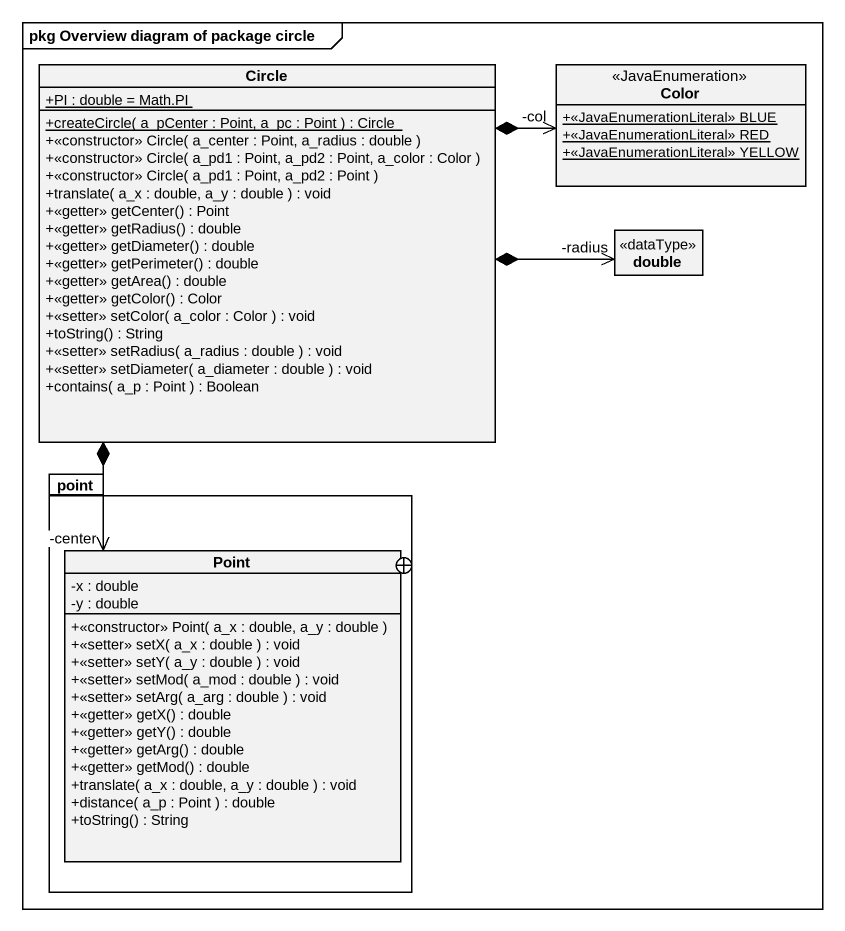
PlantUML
@startuml
mainframe pkg Overview diagram of package circle
hide circle
hide empty members
skinparam classAttributeIconSize 0
class "Circle" as Circle_ {
  {static} +PI : double = Math.PI
  {static} +createCircle( a_pCenter : Point, a_pc : Point ) : Circle
  +<<constructor>> Circle( a_center : Point, a_radius : double )
  +<<constructor>> Circle( a_pd1 : Point, a_pd2 : Point, a_color : Color )
  +<<constructor>> Circle( a_pd1 : Point, a_pd2 : Point )
  +translate( a_x : double, a_y : double ) : void
  +<<getter>> getCenter() : Point
  +<<getter>> getRadius() : double
  +<<getter>> getDiameter() : double
  +<<getter>> getPerimeter() : double
  +<<getter>> getArea() : double
  +<<getter>> getColor() : Color
  +<<setter>> setColor( a_color : Color ) : void
  +toString() : String
  +<<setter>> setRadius( a_radius : double ) : void
  +<<setter>> setDiameter( a_diameter : double ) : void
  +contains( a_p : Point ) : Boolean
}
class Color <<JavaEnumeration>> {
  {static} +<<JavaEnumerationLiteral>> BLUE
  {static} +<<JavaEnumerationLiteral>> RED
  {static} +<<JavaEnumerationLiteral>> YELLOW
}
class double <<dataType>>
package point {
  class Point {
    -x : double
    -y : double
    +<<constructor>> Point( a_x : double, a_y : double )
    +<<setter>> setX( a_x : double ) : void
    +<<setter>> setY( a_y : double ) : void
    +<<setter>> setMod( a_mod : double ) : void
    +<<setter>> setArg( a_arg : double ) : void
    +<<getter>> getX() : double
    +<<getter>> getY() : double
    +<<getter>> getArg() : double
    +<<getter>> getMod() : double
    +translate( a_x : double, a_y : double ) : void
    +distance( a_p : Point ) : double
    +toString() : String
  }
}
Color "-col" <-left-* Circle_
double "-radius" <-left-* Circle_
Point "-center" <-up-* Circle_
Point -up-+ point
@enduml
